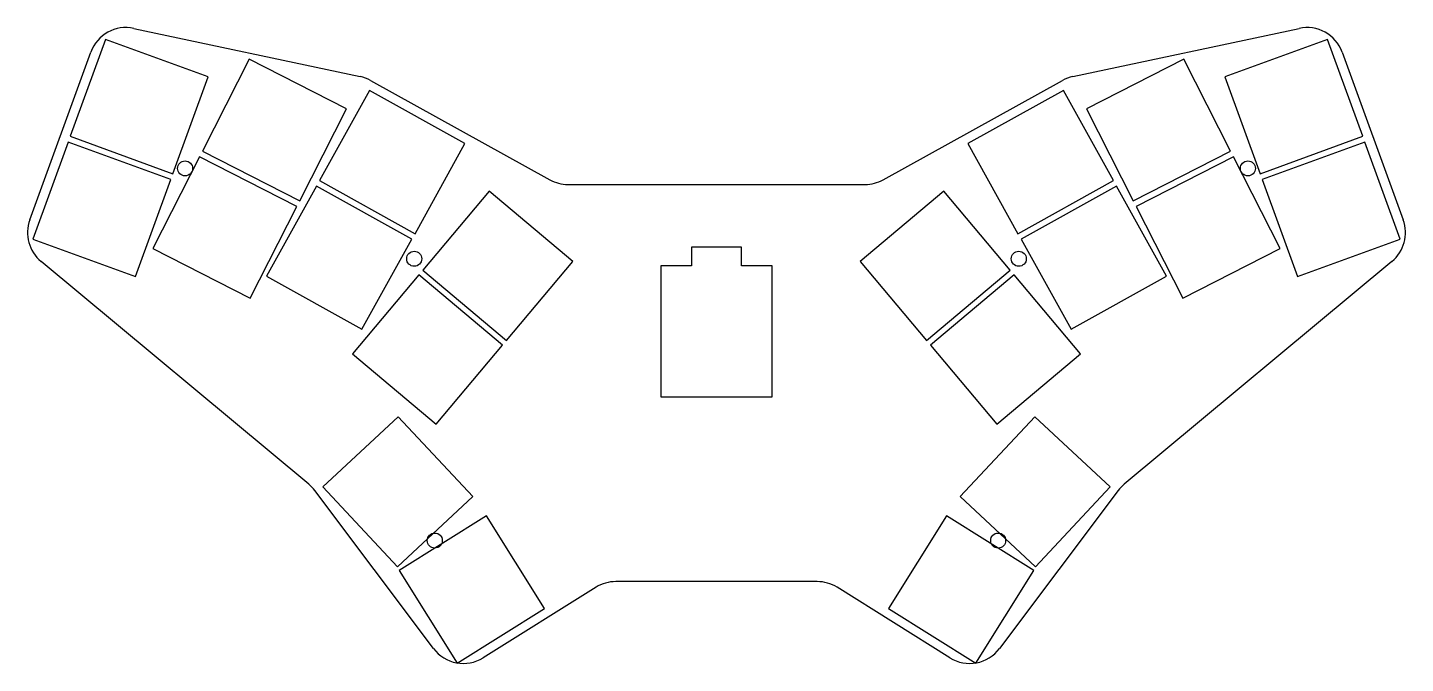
# Model space of a CAD drawing. Header units: millimetres. Extents: x 109 to 330, y -240 to -138.
import ezdxf

# ---------------------------------------------------------------- set-up
doc = ezdxf.new("R2010")
doc.units = ezdxf.units.MM

msp = doc.modelspace()

# ---------------------------------------------------------------- linework, layer by layer
at = {"linetype": 'CONTINUOUS'}
for p, q in [((126.2, -137.9), (162.43, -145.62)), ((276.48, -145.62), (312.71, -137.9)), ((121.65, -139.67), (116.01, -155.17)), ((138.1, -145.66), (121.65, -139.67)), ((317.26, -139.67), (300.81, -145.66)), ((322.9, -155.17), (317.26, -139.67)), ((109.55, -168.55), (119.31, -141.71)), ((144.66, -142.85), (137.16, -157.56)), ((160.25, -150.8), (144.66, -142.85)), ((294.26, -142.85), (278.66, -150.8)), ((301.75, -157.56), (294.26, -142.85)), ((319.6, -141.71), (329.37, -168.55)), ((132.46, -161.16), (138.1, -145.66)), ((164.09, -146.24), (192.78, -162.14)), ((246.13, -162.14), (274.82, -146.24)), ((300.81, -145.66), (306.46, -161.16)), ((163.89, -147.84), (155.89, -162.27)), ((179.2, -156.33), (163.89, -147.84)), ((275.02, -147.84), (259.71, -156.33)), ((283.02, -162.27), (275.02, -147.84)), ((152.76, -165.5), (160.25, -150.8)), ((278.66, -150.8), (286.16, -165.5)), ((115.67, -156.11), (110.03, -171.62)), ((132.11, -162.1), (115.67, -156.11)), ((116.01, -155.17), (132.46, -161.16)), ((171.2, -170.76), (179.2, -156.33)), ((259.71, -156.33), (267.71, -170.76)), ((306.46, -161.16), (322.9, -155.17)), ((323.24, -156.11), (306.8, -162.1)), ((328.89, -171.62), (323.24, -156.11)), ((136.71, -158.45), (129.22, -173.15)), ((152.3, -166.39), (136.71, -158.45)), ((137.16, -157.56), (152.76, -165.5)), ((286.16, -165.5), (301.75, -157.56)), ((302.2, -158.45), (286.61, -166.39)), ((309.69, -173.15), (302.2, -158.45)), ((126.47, -177.6), (132.11, -162.1)), ((155.41, -163.15), (147.41, -177.58)), ((170.71, -171.63), (155.41, -163.15)), ((155.89, -162.27), (171.2, -170.76)), ((195.69, -162.89), (243.22, -162.89)), ((267.71, -170.76), (283.02, -162.27)), ((283.5, -163.15), (268.2, -171.63)), ((291.5, -177.58), (283.5, -163.15)), ((306.8, -162.1), (312.44, -177.6)), ((183.06, -163.96), (172.45, -176.6)), ((196.46, -175.21), (183.06, -163.96)), ((255.86, -163.96), (242.45, -175.21)), ((266.46, -176.6), (255.86, -163.96)), ((144.81, -181.09), (152.3, -166.39)), ((286.61, -166.39), (294.1, -181.09)), ((110.03, -171.62), (126.47, -177.6)), ((162.71, -186.06), (170.71, -171.63)), ((268.2, -171.63), (276.2, -186.06)), ((312.44, -177.6), (328.89, -171.62)), ((129.22, -173.15), (144.81, -181.09)), ((223.46, -172.9), (215.46, -172.9)), ((215.46, -172.9), (215.46, -175.9)), ((223.46, -175.9), (223.46, -172.9)), ((294.1, -181.09), (309.69, -173.15)), ((154.19, -210.88), (111.35, -175.22)), ((185.86, -187.85), (196.46, -175.21)), ((215.46, -175.9), (210.56, -175.9)), ((210.56, -175.9), (210.56, -196.9)), ((228.36, -175.9), (223.46, -175.9)), ((228.36, -196.9), (228.36, -175.9)), ((242.45, -175.21), (253.06, -187.85)), ((327.57, -175.22), (284.72, -210.88)), ((147.41, -177.58), (162.71, -186.06)), ((171.81, -177.36), (161.2, -190)), ((185.21, -188.61), (171.81, -177.36)), ((172.45, -176.6), (185.86, -187.85)), ((253.06, -187.85), (266.46, -176.6)), ((267.1, -177.36), (253.7, -188.61)), ((277.71, -190), (267.1, -177.36)), ((276.2, -186.06), (291.5, -177.58)), ((174.61, -201.25), (185.21, -188.61)), ((253.7, -188.61), (264.31, -201.25)), ((161.2, -190), (174.61, -201.25)), ((264.31, -201.25), (277.71, -190)), ((210.56, -196.9), (228.36, -196.9)), ((168.52, -200.06), (156.46, -211.31)), ((180.46, -212.85), (168.52, -200.06)), ((270.39, -200.06), (258.45, -212.85)), ((282.46, -211.31), (270.39, -200.06)), ((156.46, -211.31), (168.39, -224.11)), ((270.52, -224.11), (282.46, -211.31)), ((174.15, -237.17), (155.15, -211.89)), ((168.39, -224.11), (180.46, -212.85)), ((258.45, -212.85), (270.52, -224.11)), ((283.77, -211.89), (264.76, -237.17)), ((182.65, -215.91), (168.66, -224.66)), ((191.93, -230.76), (182.65, -215.91)), ((256.26, -215.91), (246.99, -230.76)), ((270.25, -224.66), (256.26, -215.91)), ((168.66, -224.66), (177.93, -239.5)), ((260.98, -239.5), (270.25, -224.66)), ((235.57, -226.46), (203.35, -226.46)), ((200.17, -227.37), (182.12, -238.65)), ((256.79, -238.65), (238.75, -227.37)), ((177.93, -239.5), (191.93, -230.76)), ((246.99, -230.76), (260.98, -239.5))]:
    msp.add_line(p, q, dxfattribs=at)
for centre in [(134.4, -160.31), (304.51, -160.31), (171.07, -174.78), (267.84, -174.78), (174.37, -219.89), (264.54, -219.89)]:
    msp.add_circle(centre, 1.2, dxfattribs=at)
for centre, start, end in [((124.95, -143.76), 77.9698, 160), ((313.96, -143.76), 20, 102.0302), ((161.18, -151.48), 61, 77.9698), ((277.73, -151.48), 102.0302, 119), ((195.69, -156.89), 241, 270), ((243.22, -156.89), 270, 299), ((115.18, -170.6), 160, 230.2229), ((323.73, -170.6), 309.7771, 20), ((150.35, -215.49), 36.9334, 50.2229), ((288.56, -215.49), 129.7771, 143.0666), ((203.35, -232.46), 90, 122), ((235.57, -232.46), 58, 90), ((178.94, -233.56), 216.9334, 302), ((259.97, -233.56), 238, 323.0666)]:
    msp.add_arc(centre, 6, start, end, dxfattribs=at)

doc.saveas('drawing.dxf')
